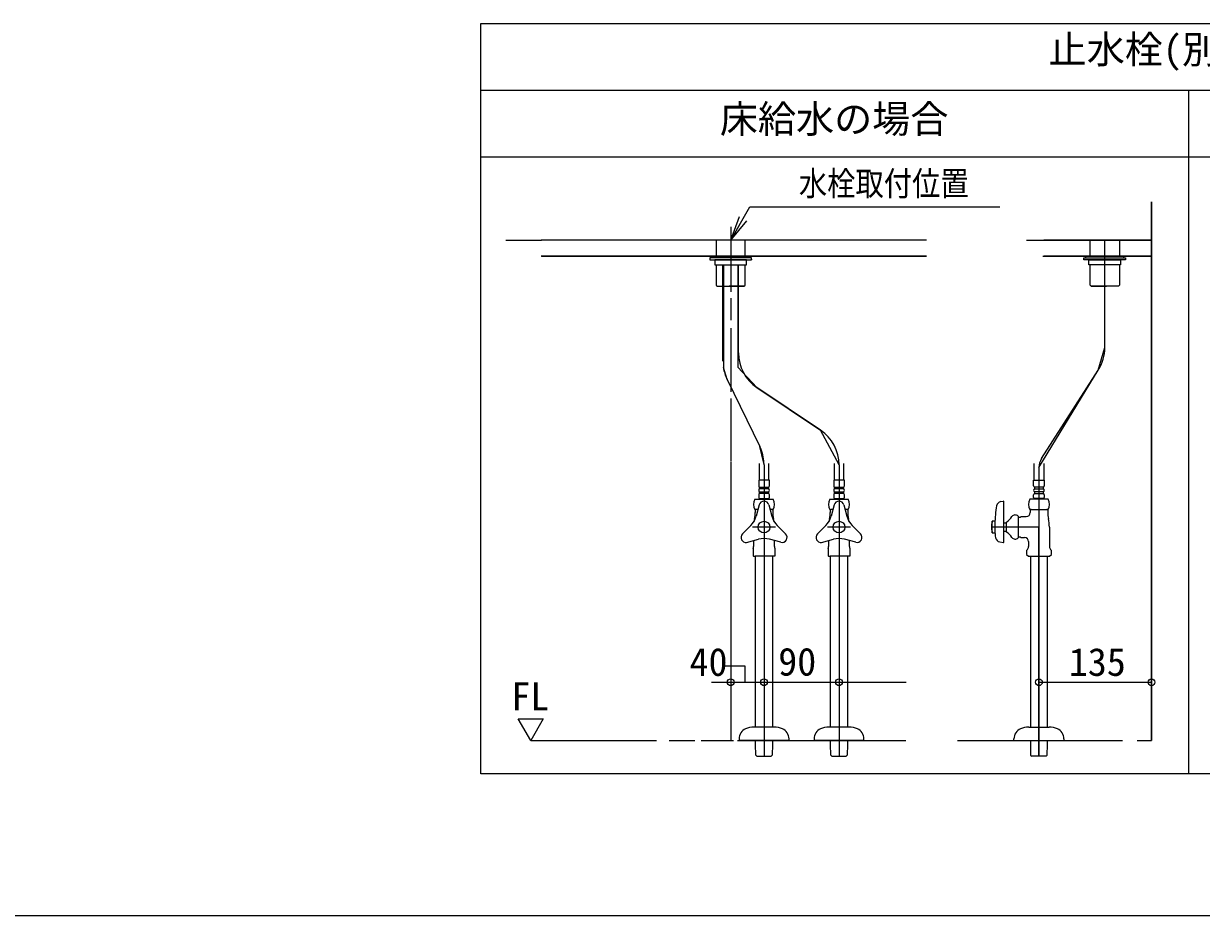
# Model space of a CAD drawing. Units: millimetres, scale not verified. Extents: x -1403 to 1403, y -962 to 946.
# Drawn here: x -387 to 479, y -962 to -307 of the extents above; entities that cross this region are included whole.
import ezdxf
from ezdxf.enums import TextEntityAlignment as Align

# ---------------------------------------------------------------- set-up
doc = ezdxf.new("R2010")
doc.units = ezdxf.units.MM
doc.header["$LTSCALE"] = 7
doc.layers.add('F-0', color=7, linetype='Continuous', lineweight=15)
doc.styles.add('ＭＳ ゴシック', font='')
doc.styles.get('ＭＳ ゴシック').set_extended_font_data('MS Gothic')

msp = doc.modelspace()

# ---------------------------------------------------------------- linework, layer by layer
at = {"layer": 'F-0', "lineweight": 18}
for p, q in [((-51.304, -857.829), (-51.304, -306.579)), ((-51.304, -306.579), (989.946, -306.579)), ((-51.304, -355.579), (989.946, -355.579)), ((469.321, -857.829), (469.321, -355.579)), ((469.321, -857.829), (-51.304, -857.829))]:
    msp.add_line(p, q, dxfattribs=at)
at = {"layer": 'F-0'}
for p, q in [((-51.304, -404.579), (469.321, -404.579)), ((469.321, -404.579), (989.946, -404.579)), ((132.446, -465.829), (146.591, -441.329)), ((146.591, -441.329), (330.341, -441.329)), ((441.758, -437.654), (441.758, -833.329)), ((132.446, -465.829), (138.981, -448.385)), ((132.446, -465.829), (141.633, -449.916)), ((132.446, -465.829), (144.286, -451.447)), ((132.446, -455.991), (132.446, -503.621)), ((-32.929, -465.829), (-6.653, -465.829)), ((276.383, -465.829), (-6.944, -465.829)), ((121.727, -465.829), (121.727, -477.467)), ((143.165, -477.467), (143.165, -465.829)), ((349.883, -465.829), (441.758, -465.829)), ((441.758, -465.829), (362.606, -465.829)), ((396.74, -477.467), (396.74, -465.829)), ((407.458, -544.672), (407.458, -465.829)), ((407.458, -544.672), (407.458, -465.829)), ((418.177, -465.829), (418.177, -477.467)), ((276.383, -477.467), (-6.932, -477.467)), ((-6.554, -477.467), (276.383, -477.467)), ((117.133, -478.692), (117.133, -480.223)), ((147.758, -478.692), (117.133, -478.692)), ((117.133, -480.223), (147.758, -480.223)), ((118.358, -477.467), (146.533, -477.467)), ((118.358, -478.692), (118.358, -477.467)), ((146.533, -478.692), (118.358, -478.692)), ((144.083, -480.223), (120.808, -480.223)), ((120.808, -480.223), (120.808, -483.898)), ((120.808, -483.898), (144.083, -483.898)), ((121.727, -483.898), (121.727, -498.843)), ((126.746, -554.646), (126.746, -483.898)), ((127.087, -483.533), (127.087, -559.2)), ((137.805, -483.898), (137.805, -559.008)), ((138.146, -548.544), (138.146, -483.898)), ((143.165, -498.843), (143.165, -483.898)), ((144.083, -483.898), (144.083, -480.223)), ((146.533, -477.467), (146.533, -478.692)), ((147.758, -480.223), (147.758, -478.692)), ((147.758, -479.61), (147.758, -480.223)), ((392.146, -480.223), (392.146, -478.692)), ((392.146, -478.692), (422.771, -478.692)), ((392.146, -479.61), (392.146, -480.223)), ((422.771, -480.223), (392.146, -480.223)), ((393.371, -477.467), (393.371, -478.692)), ((421.546, -477.467), (393.371, -477.467)), ((393.371, -478.692), (421.546, -478.692)), ((395.821, -480.223), (419.096, -480.223)), ((395.821, -483.898), (395.821, -480.223)), ((419.096, -483.898), (395.821, -483.898)), ((396.74, -498.843), (396.74, -483.898)), ((418.177, -483.898), (418.177, -498.843)), ((419.096, -480.223), (419.096, -483.898)), ((421.546, -478.692), (421.546, -477.467)), ((422.771, -478.692), (422.771, -480.223)), ((122.187, -499.302), (121.727, -498.843)), ((122.34, -499.455), (122.187, -499.302)), ((122.34, -499.455), (142.001, -499.455)), ((142.001, -499.455), (142.552, -499.455)), ((142.705, -499.302), (142.552, -499.455)), ((143.165, -498.843), (142.705, -499.302)), ((396.74, -498.843), (397.199, -499.302)), ((397.199, -499.302), (397.352, -499.455)), ((397.903, -499.455), (397.352, -499.455)), ((417.565, -499.455), (397.903, -499.455)), ((417.565, -499.455), (417.718, -499.302)), ((417.718, -499.302), (418.177, -498.843)), ((132.446, -508.233), (132.446, -524.567)), ((132.446, -530.332), (132.446, -577.221)), ((129.832, -568.044), (127.087, -559.2)), ((151.7, -573.97), (137.805, -559.008)), ((359.071, -632.846), (402.631, -561.176)), ((129.832, -568.044), (153.86, -617.43)), ((129.832, -568.044), (153.86, -617.43)), ((151.7, -573.97), (198.517, -605.403)), ((198.517, -605.403), (151.7, -573.97)), ((132.446, -582.025), (132.446, -628.291)), ((212.071, -630.828), (198.517, -605.403)), ((156.923, -629.637), (153.86, -617.43)), ((132.446, -628.951), (132.446, -655.047)), ((153.424, -629.795), (153.424, -642.045)), ((156.946, -630.828), (156.946, -642.045)), ((156.946, -630.828), (156.946, -676.529)), ((160.468, -642.045), (160.468, -629.795)), ((208.549, -629.795), (208.549, -642.045)), ((212.071, -630.828), (212.071, -642.045)), ((212.071, -630.828), (212.071, -676.529)), ((215.593, -642.045), (215.593, -629.795)), ((355.549, -642.045), (355.549, -629.795)), ((362.593, -629.795), (362.593, -642.045)), ((132.446, -637.423), (132.446, -800.778)), ((359.071, -632.846), (359.071, -642.045)), ((359.071, -632.846), (359.071, -844.813)), ((160.866, -642.045), (153.026, -642.045)), ((153.026, -642.045), (153.026, -646.18)), ((153.577, -647.252), (160.315, -647.252)), ((153.577, -648.477), (153.577, -647.252)), ((160.315, -648.477), (153.577, -648.477)), ((156.946, -642.045), (156.946, -844.813)), ((160.315, -647.252), (160.315, -648.477)), ((160.866, -646.18), (160.866, -642.045)), ((215.991, -642.045), (208.151, -642.045)), ((208.151, -642.045), (208.151, -646.18)), ((208.702, -647.252), (215.44, -647.252)), ((208.702, -648.477), (208.702, -647.252)), ((215.44, -648.477), (208.702, -648.477)), ((212.071, -642.045), (212.071, -844.813)), ((215.44, -647.252), (215.44, -648.477)), ((215.991, -646.18), (215.991, -642.045)), ((355.151, -642.045), (362.991, -642.045)), ((355.151, -646.18), (355.151, -642.045)), ((362.44, -647.252), (355.702, -647.252)), ((355.702, -647.252), (355.702, -648.477)), ((355.702, -648.477), (362.44, -648.477)), ((359.071, -642.045), (359.071, -676.529)), ((362.44, -648.477), (362.44, -647.252)), ((362.991, -642.045), (362.991, -646.18)), ((150.288, -656.133), (163.604, -656.133)), ((153.026, -652.917), (153.026, -654.908)), ((153.577, -650.62), (160.315, -650.62)), ((153.577, -651.845), (153.577, -650.62)), ((160.315, -651.845), (153.577, -651.845)), ((153.638, -655.52), (160.253, -655.52)), ((160.315, -650.62), (160.315, -651.845)), ((160.866, -654.908), (160.866, -652.917)), ((205.413, -656.133), (218.729, -656.133)), ((208.151, -652.917), (208.151, -654.908)), ((208.702, -650.62), (215.44, -650.62)), ((208.702, -651.845), (208.702, -650.62)), ((215.44, -651.845), (208.702, -651.845)), ((208.763, -655.52), (215.378, -655.52)), ((215.44, -650.62), (215.44, -651.845)), ((215.991, -654.908), (215.991, -652.917)), ((331.028, -657.868), (332.997, -657.591)), ((333.346, -687.508), (333.346, -657.894)), ((365.729, -656.133), (352.413, -656.133)), ((355.151, -654.908), (355.151, -652.917)), ((362.44, -650.62), (355.702, -650.62)), ((355.702, -650.62), (355.702, -651.845)), ((355.702, -651.845), (362.44, -651.845)), ((362.378, -655.52), (355.763, -655.52)), ((362.44, -651.845), (362.44, -650.62)), ((362.991, -652.917), (362.991, -654.908)), ((132.446, -663.176), (132.446, -801.621)), ((152.485, -663.667), (150.288, -663.667)), ((150.515, -663.667), (150.515, -664.899)), ((150.515, -663.667), (151.226, -663.667)), ((150.515, -664.899), (150.515, -665.81)), ((153.396, -660.266), (151.16, -668.612)), ((152.485, -663.667), (151.226, -663.667)), ((160.496, -660.266), (162.732, -668.612)), ((162.665, -663.667), (161.407, -663.667)), ((163.604, -663.667), (161.407, -663.667)), ((163.377, -664.899), (163.377, -665.81)), ((205.413, -663.667), (206.351, -663.667)), ((205.64, -663.667), (205.64, -664.899)), ((205.64, -664.899), (205.64, -665.81)), ((208.521, -660.266), (206.285, -668.612)), ((207.61, -663.667), (206.351, -663.667)), ((215.621, -660.266), (217.857, -668.612)), ((217.79, -663.667), (216.532, -663.667)), ((218.729, -663.667), (216.532, -663.667)), ((352.413, -663.667), (365.729, -663.667)), ((352.64, -663.667), (352.64, -664.899)), ((353.351, -663.667), (352.64, -663.667)), ((352.64, -664.899), (352.64, -665.81)), ((353.351, -663.667), (364.79, -663.667)), ((365.502, -663.667), (364.79, -663.667)), ((365.502, -663.667), (365.502, -664.899)), ((365.502, -664.899), (365.502, -665.81)), ((324.771, -672.242), (324.606, -672.854)), ((324.771, -680.817), (324.771, -672.242)), ((326.608, -672.242), (324.771, -672.242)), ((326.608, -672.242), (326.608, -680.817)), ((326.608, -674.079), (326.608, -678.979)), ((335.183, -673.62), (333.346, -673.62)), ((335.183, -680.204), (335.183, -672.854)), ((343.758, -668.523), (343.758, -684.535)), ((343.758, -669.179), (344.677, -669.179)), ((344.677, -669.179), (345.54, -669.179)), ((141.086, -681.587), (147.197, -675.477)), ((165.474, -676.529), (148.417, -676.529)), ((165.474, -676.529), (148.832, -676.529)), ((156.946, -676.529), (156.946, -844.813)), ((172.806, -681.587), (166.695, -675.477)), ((196.211, -681.587), (202.322, -675.477)), ((220.599, -676.529), (203.542, -676.529)), ((220.599, -676.529), (203.542, -676.529)), ((212.071, -676.529), (212.071, -844.813)), ((227.931, -681.587), (221.82, -675.477)), ((359.071, -676.529), (324.158, -676.529)), ((359.071, -676.529), (324.158, -676.529)), ((333.346, -679.439), (335.183, -679.439)), ((344.677, -683.879), (343.758, -683.879)), ((345.54, -683.879), (344.677, -683.879)), ((359.071, -844.813), (359.071, -676.529)), ((366.727, -676.529), (366.727, -690.873)), ((144.17, -687.86), (152.983, -685.499)), ((149.29, -686.488), (149.29, -690.873)), ((169.256, -687.735), (160.909, -685.499)), ((164.602, -690.873), (164.602, -686.488)), ((199.295, -687.86), (208.108, -685.499)), ((204.415, -686.488), (204.415, -690.873)), ((224.381, -687.735), (216.034, -685.499)), ((219.727, -690.873), (219.727, -686.488)), ((330.309, -687.433), (332.997, -687.811)), ((351.415, -687.248), (351.415, -690.873)), ((149.137, -697.967), (148.983, -697.814)), ((149.137, -697.967), (150.528, -697.967)), ((164.755, -697.967), (150.528, -697.967)), ((150.637, -823.529), (150.637, -697.967)), ((163.255, -697.967), (163.255, -823.529)), ((204.262, -697.967), (204.108, -697.814)), ((204.262, -697.967), (205.653, -697.967)), ((219.88, -697.967), (205.653, -697.967)), ((205.762, -823.529), (205.762, -697.967)), ((218.38, -697.967), (218.38, -823.529)), ((349.877, -693.679), (350.518, -693.038)), ((349.877, -693.679), (349.877, -696.582)), ((349.877, -696.582), (351.262, -697.967)), ((351.262, -697.967), (366.88, -697.967)), ((352.762, -697.967), (352.762, -823.529)), ((365.38, -823.529), (365.38, -697.967)), ((366.88, -697.967), (368.265, -696.582)), ((367.624, -693.038), (368.265, -693.679)), ((368.265, -696.582), (368.265, -693.679)), ((368.265, -696.582), (368.265, -693.679)), ((118.459, -790.578), (261.433, -790.578)), ((359.071, -790.578), (441.754, -790.578)), ((132.446, -801.621), (132.446, -817.934)), ((132.446, -805.582), (132.446, -814.781)), ((-23.742, -817.416), (-5.367, -817.416)), ((-14.554, -833.329), (-23.742, -817.416)), ((-5.367, -817.416), (-14.554, -833.329)), ((132.446, -818.192), (132.446, -833.329)), ((132.446, -818.9), (132.446, -833.329)), ((164.421, -823.529), (149.471, -823.529)), ((219.546, -823.529), (204.596, -823.529)), ((351.596, -823.529), (366.546, -823.529)), ((-14.554, -833.329), (77.891, -833.329)), ((87.189, -833.329), (106.116, -833.329)), ((110.765, -833.329), (134.426, -833.329)), ((137.484, -833.329), (261.182, -833.329)), ((138.571, -832.104), (138.571, -833.329)), ((175.321, -833.329), (138.571, -833.329)), ((150.637, -834.946), (150.637, -833.331)), ((150.671, -836.238), (150.637, -834.946)), ((163.255, -834.946), (163.221, -836.238)), ((163.255, -833.331), (163.255, -834.946)), ((175.321, -833.329), (175.321, -832.104)), ((193.696, -832.104), (193.696, -833.329)), ((230.446, -833.329), (193.696, -833.329)), ((205.762, -834.946), (205.762, -833.331)), ((205.796, -836.238), (205.762, -834.946)), ((218.38, -834.946), (218.346, -836.238)), ((218.38, -833.331), (218.38, -834.946)), ((230.446, -833.329), (230.446, -832.104)), ((299.093, -833.329), (420.445, -833.329)), ((340.696, -833.329), (340.696, -832.104)), ((340.696, -833.329), (377.446, -833.329)), ((352.762, -833.329), (352.762, -834.946)), ((352.762, -834.946), (352.796, -836.238)), ((352.796, -836.238), (352.965, -844.102)), ((365.177, -844.102), (365.346, -836.238)), ((365.346, -836.238), (365.38, -834.946)), ((365.38, -834.946), (365.38, -833.329)), ((377.446, -832.104), (377.446, -833.329)), ((431.343, -833.329), (431.421, -833.329)), ((151.59, -844.813), (151.591, -844.813)), ((151.591, -844.813), (151.74, -844.813)), ((151.74, -844.813), (162.152, -844.813)), ((162.152, -844.813), (162.301, -844.813)), ((162.301, -844.813), (162.302, -844.813)), ((206.715, -844.813), (206.716, -844.813)), ((206.716, -844.813), (206.865, -844.813)), ((206.865, -844.813), (217.277, -844.813)), ((217.277, -844.813), (217.426, -844.813)), ((217.426, -844.813), (217.427, -844.813)), ((352.965, -844.102), (353.715, -844.813)), ((364.277, -844.813), (353.865, -844.813)), ((364.427, -844.813), (365.177, -844.102)), ((-1402.92, -961.889), (1402.848, -961.889))]:
    msp.add_line(p, q, dxfattribs=at)
at = {"layer": 'F-0', "lineweight": 18}
msp.add_lwpolyline([(989.946, -306.579), (989.946, -857.829), (469.321, -857.829)], dxfattribs=at)
at = {"layer": 'F-0'}
for points in [[(431.421, -833.329), (441.758, -833.329), (441.758, -437.654)], [(361.955, -477.467), (441.758, -477.467), (362.672, -477.467)], [(142.552, -499.455), (142.491, -499.455), (131.221, -499.455)], [(397.352, -499.455), (397.413, -499.455), (408.683, -499.455)], [(361.002, -626.245), (402.631, -561.176), (407.458, -544.672)], [(153.577, -655.52), (153.271, -655.827), (153.271, -656.133)], [(160.621, -656.133), (160.621, -655.827), (160.315, -655.52)], [(208.702, -655.52), (208.396, -655.827), (208.396, -656.133)], [(215.746, -656.133), (215.746, -655.827), (215.44, -655.52)], [(355.396, -656.133), (355.396, -655.827), (355.702, -655.52)], [(362.44, -655.52), (362.746, -655.827), (362.746, -656.133)], [(162.665, -663.667), (163.377, -663.667), (163.377, -664.899)], [(217.79, -663.667), (218.502, -663.667), (218.502, -664.899), (218.502, -665.81)], [(345.54, -669.179), (345.846, -668.873), (349.577, -668.873)], [(324.606, -680.204), (324.771, -680.817), (326.608, -680.817)], [(345.54, -683.879), (345.846, -684.185), (348.352, -684.185)], [(148.983, -692.208), (148.983, -696.582), (148.983, -697.814)], [(164.908, -692.208), (164.908, -697.814), (164.755, -697.967)], [(204.108, -692.208), (204.108, -696.582), (204.108, -697.814)], [(220.033, -692.208), (220.033, -697.814), (219.88, -697.967)], [(143.023, -790.411), (143.023, -778.83), (127.957, -778.83)], [(151.59, -844.813), (150.84, -844.102), (150.671, -836.238)], [(163.221, -836.238), (163.052, -844.102), (162.302, -844.813)], [(206.715, -844.813), (205.965, -844.102), (205.796, -836.238)], [(218.346, -836.238), (218.177, -844.102), (217.427, -844.813)], [(353.865, -844.813), (353.716, -844.813), (353.715, -844.813)], [(364.427, -844.813), (364.426, -844.813), (364.277, -844.813)]]:
    msp.add_lwpolyline(points, dxfattribs=at)
for centre, radius in [((156.946, -676.529), 4.287), ((212.071, -676.529), 4.287), ((132.446, -790.578), 2.45), ((132.446, -790.578), 2.45), ((156.946, -790.578), 2.45), ((156.946, -790.578), 2.45), ((212.071, -790.578), 2.45), ((212.071, -790.578), 2.45), ((359.071, -790.578), 2.45), ((359.071, -790.578), 2.45), ((441.754, -790.578), 2.45), ((441.754, -790.578), 2.45), ((441.754, -790.578), 2.45)]:
    msp.add_circle(centre, radius, dxfattribs=at)
for centre, radius, start, end in [((376.833, -544.672), 30.625, 327.39011, 0), ((168.771, -548.544), 30.625, 180, 236.12262), ((157.371, -554.646), 30.625, 188.55163, 205.94376), ((181.446, -630.828), 30.625, 0, 56.12262), ((126.321, -630.828), 30.625, 2.23046, 25.94376), ((126.321, -630.828), 30.625, 0, 2.23046), ((371.321, -632.846), 12.25, 147.39011, 180), ((154.344, -646.18), 1.318, 180, 234.43222), ((154.344, -649.549), 1.318, 125.56778, 234.43222), ((159.548, -646.18), 1.318, 305.56778, 0), ((159.548, -649.549), 1.318, 305.56778, 54.43222), ((209.469, -646.18), 1.318, 180, 234.43222), ((209.469, -649.549), 1.318, 125.56778, 234.43222), ((214.673, -646.18), 1.318, 305.56778, 0), ((214.673, -649.549), 1.318, 305.56778, 54.43222), ((356.469, -646.18), 1.318, 180, 234.43222), ((356.469, -649.549), 1.318, 125.56778, 234.43222), ((361.673, -646.18), 1.318, 305.56778, 0), ((361.673, -649.549), 1.318, 305.56778, 54.43222), ((155.874, -659.9), 6.737, 146.00705, 213.99295), ((153.638, -654.908), 0.613, 180, 270), ((154.344, -652.917), 1.318, 125.56778, 180), ((156.946, -661.217), 3.675, 15, 165), ((160.253, -654.908), 0.613, 270, 0), ((159.548, -652.917), 1.318, 0, 54.43222), ((158.018, -659.9), 6.737, 326.00705, 33.99295), ((210.999, -659.9), 6.737, 146.00705, 213.99295), ((208.763, -654.908), 0.613, 180, 270), ((209.469, -652.917), 1.318, 125.56778, 180), ((212.071, -661.217), 3.675, 15, 165), ((215.378, -654.908), 0.613, 270, 0), ((214.673, -652.917), 1.318, 0, 54.43222), ((213.143, -659.9), 6.737, 326.00705, 33.99295), ((331.539, -661.507), 3.675, 98, 170.1971), ((333.04, -657.894), 0.306, 0, 98), ((357.999, -659.9), 6.737, 146.00705, 213.99295), ((355.763, -654.908), 0.613, 180, 270), ((356.469, -652.917), 1.318, 125.56778, 180), ((362.378, -654.908), 0.613, 270, 0), ((361.673, -652.917), 1.318, 0, 54.43222), ((360.143, -659.9), 6.737, 326.00705, 33.99295), ((130.57, -665.81), 19.945, 346.9604, 0), ((183.322, -665.81), 19.945, 180, 193.0396), ((185.695, -665.81), 19.945, 346.9604, 0), ((238.447, -665.81), 19.945, 180, 193.0396), ((418.483, -676.529), 91.908, 170.1971, 178.47247), ((349.577, -665.81), 3.062, 270, 0), ((385.447, -665.81), 19.945, 180, 193.0396), ((136.369, -664.649), 15.312, 315, 345), ((176.852, -676.529), 27.562, 166.9604, 171.25756), ((177.523, -664.649), 15.312, 195, 225), ((137.04, -676.529), 27.562, 8.74244, 13.0396), ((191.494, -664.649), 15.312, 315, 345), ((231.977, -676.529), 27.562, 166.9604, 171.25756), ((232.648, -664.649), 15.312, 195, 225), ((192.165, -676.529), 27.562, 8.74244, 13.0396), ((339.471, -676.529), 15.312, 166.70293, 180), ((339.471, -676.529), 15.312, 166.11346, 166.70293), ((326.972, -660.662), 14.7, 303.95919, 326.04081), ((341.615, -670.71), 3.062, 45.573, 143.1301), ((339.165, -676.529), 27.562, 0, 13.0396), ((143.685, -684.185), 3.675, 135, 277.52424), ((170.207, -684.185), 3.675, 255, 45), ((198.81, -684.185), 3.675, 135, 277.52424), ((225.332, -684.185), 3.675, 255, 45), ((339.471, -676.529), 15.312, 180, 193.29707), ((339.471, -676.529), 15.312, 193.29707, 193.88654), ((372.492, -676.752), 45.938, 182.77864, 189.59149), ((326.972, -692.397), 14.7, 33.95919, 56.04081), ((146.227, -690.873), 3.062, 334.15807, 0), ((156.946, -700.29), 15.312, 75, 105), ((167.665, -690.873), 3.062, 180, 205.84193), ((201.352, -690.873), 3.062, 334.15807, 0), ((212.071, -700.29), 15.312, 75, 105), ((222.79, -690.873), 3.062, 180, 205.84193), ((330.82, -683.794), 3.675, 189.59149, 261.99591), ((333.04, -687.508), 0.306, 261.99591, 0), ((341.615, -682.348), 3.062, 216.8699, 314.427), ((348.352, -687.248), 3.062, 0, 90), ((348.352, -690.873), 3.062, 315, 0), ((369.79, -690.873), 3.062, 180, 225), ((146.533, -832.104), 7.963, 113.55646, 180), ((149.471, -838.842), 15.312, 90, 113.55646), ((164.421, -838.842), 15.312, 66.44354, 90), ((167.358, -832.104), 7.963, 0, 66.44354), ((201.658, -832.104), 7.963, 113.55646, 180), ((204.596, -838.842), 15.312, 90, 113.55646), ((219.546, -838.842), 15.312, 66.44354, 90), ((222.483, -832.104), 7.963, 0, 66.44354), ((348.658, -832.104), 7.963, 113.55646, 180), ((351.596, -838.842), 15.312, 90, 113.55646), ((366.546, -838.842), 15.312, 66.44354, 90), ((369.483, -832.104), 7.963, 0, 66.44354)]:
    msp.add_arc(centre, radius, start, end, dxfattribs=at)

# ---------------------------------------------------------------- texts
at = {"layer": 'F-0', "style": 'ＭＳ ゴシック'}
for s, p in [('止水栓(別途手配)参考位置', (366.168, -342.022)), ('床給水の場合', (124.472, -393.061)), ('40', (102.182, -792.048)), ('90', (167.401, -791.846)), ('135', (381.008, -792.048)), ('FL', (-28.837, -817.256))]:
    msp.add_text(s, height=20.53, dxfattribs=at).set_placement(p, align=Align.BOTTOM_LEFT)
at = {"layer": 'F-0', "style": 'ＭＳ ゴシック', "width": 0.85}
msp.add_text('水栓取付位置', height=17.96, dxfattribs=at).set_placement((182.525, -438.483), align=Align.BOTTOM_LEFT)

doc.saveas('drawing.dxf')
